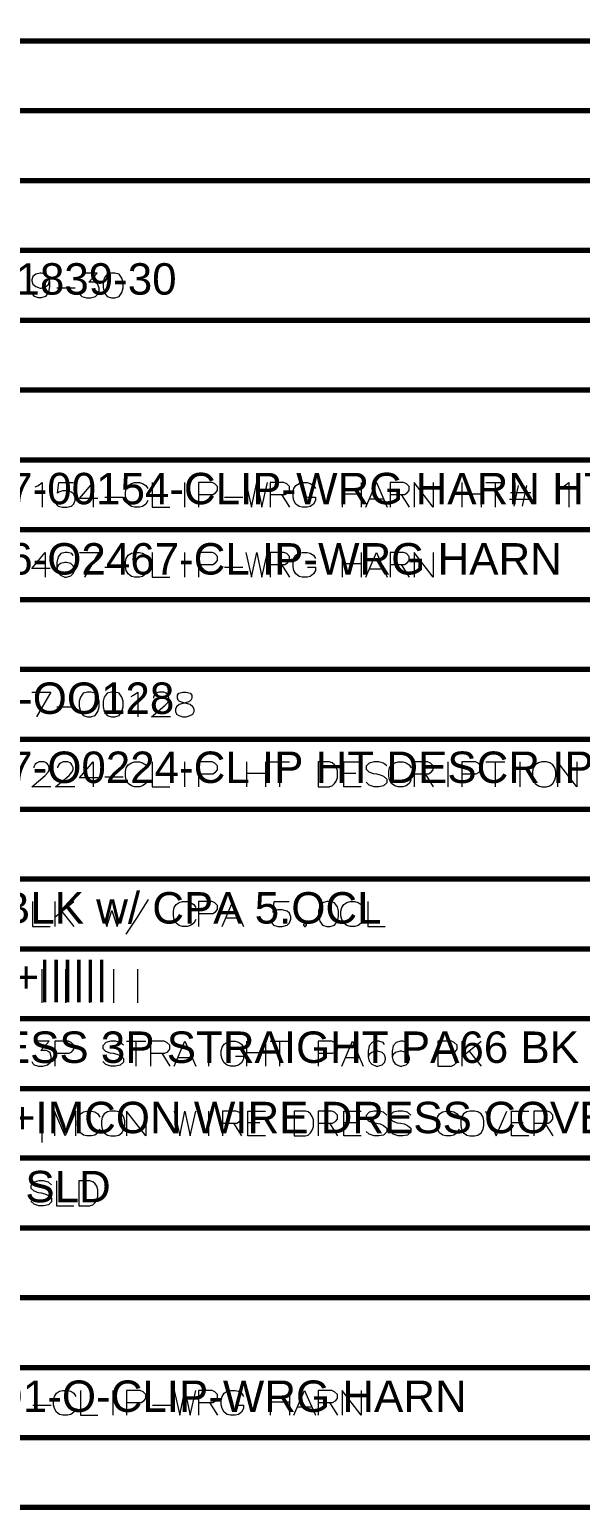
# Model space of a CAD drawing. Header units: millimetres. Extents: x 0 to 174, y 0 to 33.
# Drawn here: x 88.9 to 92.06, y 15.93 to 24.4 of the extents above; entities that cross this region are included whole.
import ezdxf

# ---------------------------------------------------------------- set-up
doc = ezdxf.new("R2010")
doc.units = ezdxf.units.MM
doc.layers.add('BOM_OCR_TEXT', color=7, linetype='Continuous')
doc.layers.add('BOM_ORIGINAL_OUTLINES', color=7, linetype='Continuous')
doc.layers.add('PDF_Geomertry', color=7, linetype='Continuous', true_color=0x405f80)
doc.styles.get("Standard").update_dxf_attribs({"font": 'arial.ttf'})

msp = doc.modelspace()

# ---------------------------------------------------------------- linework, layer by layer
at = {"layer": 'BOM_ORIGINAL_OUTLINES', "color": 18, "lineweight": 13, "true_color": 0x260000}
for points in [[(89.0185, 22.9564), (89.0117, 22.9815), (88.9957, 22.9951), (88.9706, 23.0021), (88.9636, 23.0021), (88.9385, 22.9951), (88.9225, 22.9815), (88.9157, 22.9632), (88.9157, 22.9564), (88.9225, 22.9381), (88.9385, 22.9243), (88.9636, 22.9151), (88.9706, 22.9151), (88.9957, 22.9221), (89.0117, 22.9357), (89.0185, 22.9564), (89.0185, 22.9243), (89.0117, 22.8924), (88.9957, 22.8672), (88.9706, 22.8603), (88.9544, 22.8603), (88.9317, 22.8672), (88.9225, 22.8808)], [(89.19, 22.8854), (89.1968, 22.874), (89.2036, 22.8672), (89.2287, 22.8603), (89.254, 22.8603), (89.2814, 22.8672), (89.2951, 22.8808), (89.3019, 22.9014), (89.3019, 22.9151), (89.2951, 22.9357), (89.2882, 22.9426), (89.2746, 22.9494), (89.2425, 22.9494), (89.2906, 23.0021), (89.206, 23.0021)], [(89.0597, 22.9175), (89.1649, 22.9175)], [(88.9362, 21.7763), (88.95, 21.7831), (88.9751, 21.8014), (88.9751, 21.6596)], [(89.0528, 21.6847), (89.0597, 21.6733), (89.0665, 21.6664), (89.0917, 21.6596), (89.1168, 21.6596), (89.1442, 21.6664), (89.1579, 21.6801), (89.1649, 21.7007), (89.1649, 21.7144), (89.1579, 21.735), (89.1442, 21.7465), (89.1168, 21.7533), (89.0917, 21.7533), (89.0711, 21.7465), (89.0642, 21.7396), (89.0711, 21.8014), (89.1557, 21.8014)], [(89.2951, 21.7099), (89.19, 21.7099), (89.2676, 21.8014), (89.2676, 21.7328), (89.2676, 21.6596)], [(89.5808, 21.6985), (89.5694, 21.6779), (89.5511, 21.6642), (89.5329, 21.6596), (89.5054, 21.6596), (89.4871, 21.6642), (89.4689, 21.6779), (89.4574, 21.6985), (89.4528, 21.719), (89.4528, 21.7465), (89.4574, 21.7671), (89.4689, 21.7853), (89.4871, 21.7968), (89.5054, 21.8014), (89.5329, 21.8014), (89.5511, 21.7968), (89.5694, 21.7853), (89.5808, 21.7671)], [(89.606, 21.8014), (89.606, 21.6596), (89.7065, 21.6596)], [(89.7935, 21.6596), (89.7935, 21.8014)], [(89.8712, 21.7328), (89.9535, 21.7328), (89.9694, 21.7419), (89.981, 21.7556), (89.981, 21.7785), (89.9649, 21.7944), (89.9489, 21.8014), (89.8712, 21.8014), (89.8712, 21.6596)], [(90.1432, 21.8014), (90.1753, 21.6596), (90.205, 21.8014), (90.2347, 21.6596), (90.2667, 21.8014)], [(90.2826, 21.7328), (90.365, 21.7328), (90.381, 21.7419), (90.3924, 21.7556), (90.3924, 21.7785), (90.3764, 21.7944), (90.3604, 21.8014), (90.2826, 21.8014), (90.2826, 21.6596)], [(90.4953, 21.7168), (90.541, 21.7168), (90.541, 21.6985), (90.5296, 21.6779), (90.5112, 21.6642), (90.4929, 21.6596), (90.4656, 21.6596), (90.4472, 21.6642), (90.429, 21.6779), (90.4175, 21.6985), (90.4129, 21.719), (90.4129, 21.7465), (90.4175, 21.7671), (90.429, 21.7853), (90.4472, 21.7968), (90.4656, 21.8014), (90.4929, 21.8014), (90.5112, 21.7968), (90.5296, 21.7853), (90.541, 21.7671)], [(90.6942, 21.8014), (90.6942, 21.6596)], [(90.8039, 21.8014), (90.8039, 21.6596)], [(90.829, 21.6596), (90.8907, 21.8014), (90.9525, 21.6596)], [(90.9685, 21.7328), (91.0508, 21.7328), (91.0668, 21.7419), (91.0782, 21.7556), (91.0782, 21.7785), (91.0622, 21.7944), (91.0462, 21.8014), (90.9685, 21.8014), (90.9685, 21.6596)], [(91.2154, 21.8014), (91.2154, 21.6596), (91.1057, 21.8014), (91.1057, 21.6596)], [(91.38, 21.8014), (91.38, 21.6596)], [(91.4897, 21.8014), (91.4897, 21.6596)], [(91.5171, 21.8014), (91.6268, 21.8014)], [(91.5719, 21.6596), (91.5719, 21.8014)], [(91.7022, 21.7853), (91.6771, 21.6664)], [(91.7503, 21.7853), (91.7251, 21.6664)], [(91.9537, 21.7763), (91.9675, 21.7831), (91.9926, 21.8014), (91.9926, 21.6596)], [(89.334, 21.7168), (89.4392, 21.7168)], [(90.0197, 21.7168), (90.125, 21.7168)], [(90.3467, 21.7328), (90.3924, 21.6596)], [(90.8039, 21.735), (90.6942, 21.735)], [(90.8496, 21.7076), (90.9319, 21.7076)], [(91.0325, 21.7328), (91.0782, 21.6596)], [(91.4897, 21.735), (91.38, 21.735)], [(91.6519, 21.7053), (91.7662, 21.7053)], [(91.6589, 21.7442), (91.7754, 21.7442)], [(89.0208, 21.3097), (88.9157, 21.3097), (88.9933, 21.4011), (88.9933, 21.3325), (88.9933, 21.2593)], [(89.1533, 21.3828), (89.1465, 21.3943), (89.1214, 21.4011), (89.1076, 21.4011), (89.0825, 21.3943), (89.0665, 21.376), (89.0597, 21.3439), (89.0597, 21.3119), (89.0665, 21.2868), (89.0803, 21.2708), (89.1054, 21.2593), (89.1146, 21.2593), (89.1397, 21.2663), (89.1533, 21.28), (89.1603, 21.2982), (89.1603, 21.3051), (89.1533, 21.3233), (89.1397, 21.3371), (89.1146, 21.3439), (89.1054, 21.3439), (89.0803, 21.3371), (89.0665, 21.3257), (89.0597, 21.3097)], [(89.19, 21.4011), (89.2997, 21.4011), (89.2174, 21.2593)], [(89.5808, 21.2982), (89.5694, 21.2776), (89.5511, 21.2639), (89.5329, 21.2593), (89.5054, 21.2593), (89.4871, 21.2639), (89.4689, 21.2776), (89.4574, 21.2982), (89.4528, 21.3188), (89.4528, 21.3463), (89.4574, 21.3668), (89.4689, 21.3851), (89.4871, 21.3965), (89.5054, 21.4011), (89.5329, 21.4011), (89.5511, 21.3965), (89.5694, 21.3851), (89.5808, 21.3668)], [(89.606, 21.4011), (89.606, 21.2593), (89.7065, 21.2593)], [(89.7935, 21.2593), (89.7935, 21.4011)], [(89.8712, 21.3325), (89.9535, 21.3325), (89.9694, 21.3417), (89.981, 21.3554), (89.981, 21.3782), (89.9649, 21.3943), (89.9489, 21.4011), (89.8712, 21.4011), (89.8712, 21.2593)], [(90.1432, 21.4011), (90.1753, 21.2593), (90.205, 21.4011), (90.2347, 21.2593), (90.2667, 21.4011)], [(90.2826, 21.3325), (90.365, 21.3325), (90.381, 21.3417), (90.3924, 21.3554), (90.3924, 21.3782), (90.3764, 21.3943), (90.3604, 21.4011), (90.2826, 21.4011), (90.2826, 21.2593)], [(90.4953, 21.3165), (90.541, 21.3165), (90.541, 21.2982), (90.5296, 21.2776), (90.5112, 21.2639), (90.4929, 21.2593), (90.4656, 21.2593), (90.4472, 21.2639), (90.429, 21.2776), (90.4175, 21.2982), (90.4129, 21.3188), (90.4129, 21.3463), (90.4175, 21.3668), (90.429, 21.3851), (90.4472, 21.3965), (90.4656, 21.4011), (90.4929, 21.4011), (90.5112, 21.3965), (90.5296, 21.3851), (90.541, 21.3668)], [(90.6942, 21.4011), (90.6942, 21.2593)], [(90.8039, 21.4011), (90.8039, 21.2593)], [(90.829, 21.2593), (90.8907, 21.4011), (90.9525, 21.2593)], [(90.9685, 21.3325), (91.0508, 21.3325), (91.0668, 21.3417), (91.0782, 21.3554), (91.0782, 21.3782), (91.0622, 21.3943), (91.0462, 21.4011), (90.9685, 21.4011), (90.9685, 21.2593)], [(91.2154, 21.4011), (91.2154, 21.2593), (91.1057, 21.4011), (91.1057, 21.2593)], [(89.334, 21.3165), (89.4392, 21.3165)], [(90.0197, 21.3165), (90.125, 21.3165)], [(90.3467, 21.3325), (90.3924, 21.2593)], [(90.8039, 21.3349), (90.6942, 21.3349)], [(90.8496, 21.3074), (90.9319, 21.3074)], [(91.0325, 21.3325), (91.0782, 21.2593)], [(88.9157, 20.6007), (89.0254, 20.6007), (88.9431, 20.4589)], [(89.4849, 20.5754), (89.4986, 20.5824), (89.5237, 20.6007), (89.5237, 20.4589)], [(89.7111, 20.4589), (89.6014, 20.4589), (89.6792, 20.5229), (89.6951, 20.5413), (89.7021, 20.5549), (89.7021, 20.5686), (89.6951, 20.5846), (89.6883, 20.5938), (89.6724, 20.6007), (89.6449, 20.6007), (89.6289, 20.5938), (89.6219, 20.5869), (89.6129, 20.5732), (89.6129, 20.5664)], [(89.0597, 20.5161), (89.1649, 20.5161)], [(89.0254, 20.0586), (88.9157, 20.0586), (88.9933, 20.1226), (89.0093, 20.141), (89.0162, 20.1547), (89.0162, 20.1683), (89.0093, 20.1844), (89.0025, 20.1936), (88.9865, 20.2004), (88.959, 20.2004), (88.9431, 20.1936), (88.9362, 20.1867), (88.9271, 20.1729), (88.9271, 20.1661)], [(89.1625, 20.0586), (89.0528, 20.0586), (89.1306, 20.1226), (89.1465, 20.141), (89.1533, 20.1547), (89.1533, 20.1683), (89.1465, 20.1844), (89.1397, 20.1936), (89.1236, 20.2004), (89.0962, 20.2004), (89.0803, 20.1936), (89.0733, 20.1867), (89.0642, 20.1729), (89.0642, 20.1661)], [(89.2951, 20.109), (89.19, 20.109), (89.2676, 20.2004), (89.2676, 20.1318), (89.2676, 20.0586)], [(89.5808, 20.0975), (89.5694, 20.0769), (89.5511, 20.0632), (89.5329, 20.0586), (89.5054, 20.0586), (89.4871, 20.0632), (89.4689, 20.0769), (89.4574, 20.0975), (89.4528, 20.1181), (89.4528, 20.1456), (89.4574, 20.1661), (89.4689, 20.1844), (89.4871, 20.1958), (89.5054, 20.2004), (89.5329, 20.2004), (89.5511, 20.1958), (89.5694, 20.1844), (89.5808, 20.1661)], [(89.606, 20.2004), (89.606, 20.0586), (89.7065, 20.0586)], [(89.7935, 20.0586), (89.7935, 20.2004)], [(89.8712, 20.1318), (89.9535, 20.1318), (89.9694, 20.141), (89.981, 20.1547), (89.981, 20.1775), (89.9649, 20.1936), (89.9489, 20.2004), (89.8712, 20.2004), (89.8712, 20.0586)], [(90.1456, 20.2004), (90.1456, 20.0586)], [(90.2553, 20.2004), (90.2553, 20.0586)], [(90.2826, 20.2004), (90.3924, 20.2004)], [(90.3375, 20.0586), (90.3375, 20.2004)], [(90.6187, 20.0586), (90.6369, 20.0632), (90.6507, 20.0769), (90.6599, 20.0907), (90.6667, 20.1113), (90.6667, 20.1501), (90.6599, 20.1707), (90.6507, 20.1844), (90.6369, 20.1958), (90.621, 20.2004), (90.5569, 20.2004), (90.5569, 20.0586), (90.621, 20.0586)], [(90.8039, 20.0586), (90.7033, 20.0586), (90.7033, 20.2004), (90.8039, 20.2004)], [(90.9501, 20.1775), (90.9319, 20.1936), (90.9044, 20.2004), (90.8771, 20.2004), (90.8496, 20.1936), (90.8312, 20.1753), (90.8312, 20.1593), (90.8474, 20.1432), (90.8725, 20.1342), (90.8907, 20.1318), (90.9114, 20.1272), (90.9319, 20.1181), (90.9501, 20.1021), (90.9501, 20.0815), (90.9319, 20.0632), (90.9044, 20.0586), (90.8771, 20.0586), (90.8496, 20.0678), (90.8312, 20.0838)], [(91.0896, 20.0975), (91.0782, 20.0769), (91.0599, 20.0632), (91.0417, 20.0586), (91.0142, 20.0586), (90.996, 20.0632), (90.9776, 20.0769), (90.9662, 20.0975), (90.9617, 20.1181), (90.9617, 20.1456), (90.9662, 20.1661), (90.9776, 20.1844), (90.996, 20.1958), (91.0142, 20.2004), (91.0417, 20.2004), (91.0599, 20.1958), (91.0782, 20.1844), (91.0896, 20.1661)], [(91.1057, 20.1318), (91.1879, 20.1318), (91.2039, 20.141), (91.2154, 20.1547), (91.2154, 20.1775), (91.1993, 20.1936), (91.1833, 20.2004), (91.1057, 20.2004), (91.1057, 20.0586)], [(91.3022, 20.0586), (91.3022, 20.2004)], [(91.38, 20.1318), (91.4622, 20.1318), (91.4782, 20.141), (91.4897, 20.1547), (91.4897, 20.1775), (91.4737, 20.1936), (91.4576, 20.2004), (91.38, 20.2004), (91.38, 20.0586)], [(91.5171, 20.2004), (91.6268, 20.2004)], [(91.5719, 20.0586), (91.5719, 20.2004)], [(91.7137, 20.0586), (91.7137, 20.2004)], [(92.0383, 20.2004), (92.0383, 20.0586), (91.9286, 20.2004), (91.9286, 20.0586)], [(89.334, 20.1158), (89.4392, 20.1158)], [(90.2553, 20.1342), (90.1456, 20.1342)], [(90.7719, 20.1342), (90.7033, 20.1342)], [(91.1696, 20.1318), (91.2154, 20.0586)], [(88.9201, 19.3999), (88.9201, 19.2582), (89.0208, 19.2582)], [(89.0482, 19.3999), (89.0482, 19.2582)], [(89.0482, 19.3108), (89.1579, 19.3999)], [(89.4574, 19.2125), (89.5214, 19.3108), (89.5854, 19.4114)], [(89.8551, 19.2971), (89.8438, 19.2765), (89.8254, 19.2628), (89.8072, 19.2582), (89.7797, 19.2582), (89.7614, 19.2628), (89.7432, 19.2765), (89.7318, 19.2971), (89.7272, 19.3176), (89.7272, 19.345), (89.7318, 19.3657), (89.7432, 19.3839), (89.7614, 19.3954), (89.7797, 19.3999), (89.8072, 19.3999), (89.8254, 19.3954), (89.8438, 19.3839), (89.8551, 19.3657)], [(89.8712, 19.3314), (89.9535, 19.3314), (89.9694, 19.3406), (89.981, 19.3542), (89.981, 19.3771), (89.9649, 19.3931), (89.9489, 19.3999), (89.8712, 19.3999), (89.8712, 19.2582)], [(90.0061, 19.2582), (90.0678, 19.3999), (90.1294, 19.2582)], [(90.2872, 19.2833), (90.2942, 19.2719), (90.301, 19.265), (90.3261, 19.2582), (90.3513, 19.2582), (90.3788, 19.265), (90.3924, 19.2788), (90.3993, 19.2993), (90.3993, 19.3131), (90.3924, 19.3336), (90.3788, 19.345), (90.3513, 19.3519), (90.3261, 19.3519), (90.3056, 19.345), (90.2986, 19.3382), (90.3056, 19.3999), (90.3901, 19.3999)], [(90.8153, 19.2971), (90.8039, 19.2765), (90.7856, 19.2628), (90.7674, 19.2582), (90.7399, 19.2582), (90.7215, 19.2628), (90.7033, 19.2765), (90.6918, 19.2971), (90.6874, 19.3176), (90.6874, 19.345), (90.6918, 19.3657), (90.7033, 19.3839), (90.7215, 19.3954), (90.7399, 19.3999), (90.7674, 19.3999), (90.7856, 19.3954), (90.8039, 19.3839), (90.8153, 19.3657)], [(90.8404, 19.3999), (90.8404, 19.2582), (90.941, 19.2582)], [(89.0893, 19.3428), (89.1579, 19.2582)], [(89.3133, 19.3496), (89.3454, 19.2582), (89.3751, 19.3496), (89.4049, 19.2582), (89.4368, 19.3496)], [(90.0267, 19.3063), (90.1089, 19.3063)], [(88.9751, 18.8192), (88.9751, 18.9151), (88.9751, 19.0135)], [(89.1122, 18.8192), (89.1122, 18.9151), (89.1122, 19.0135)], [(89.2494, 18.8192), (89.2494, 18.9151), (89.2494, 19.0135)], [(89.3865, 18.8192), (89.3865, 18.9151), (89.3865, 19.0135)], [(89.5237, 18.8192), (89.5237, 18.9151), (89.5237, 19.0135)], [(88.9157, 18.4829), (88.9225, 18.4714), (88.9293, 18.4646), (88.9544, 18.4578), (88.9796, 18.4578), (89.0071, 18.4646), (89.0208, 18.4783), (89.0276, 18.4989), (89.0276, 18.5126), (89.0208, 18.5332), (89.0139, 18.54), (89.0003, 18.5469), (88.9682, 18.5469), (89.0162, 18.5994), (88.9317, 18.5994)], [(89.0482, 18.5308), (89.1306, 18.5308), (89.1465, 18.54), (89.1579, 18.5538), (89.1579, 18.5765), (89.1419, 18.5926), (89.126, 18.5994), (89.0482, 18.5994), (89.0482, 18.4578)], [(89.4414, 18.5765), (89.4232, 18.5926), (89.3957, 18.5994), (89.3683, 18.5994), (89.3408, 18.5926), (89.3225, 18.5743), (89.3225, 18.5583), (89.3386, 18.5424), (89.3637, 18.5332), (89.3819, 18.5308), (89.4025, 18.5263), (89.4232, 18.5172), (89.4414, 18.5011), (89.4414, 18.4806), (89.4232, 18.4624), (89.3957, 18.4578), (89.3683, 18.4578), (89.3408, 18.4668), (89.3225, 18.4829)], [(89.4597, 18.5994), (89.5694, 18.5994)], [(89.5146, 18.4578), (89.5146, 18.5994)], [(89.5968, 18.5308), (89.6792, 18.5308), (89.6951, 18.54), (89.7065, 18.5538), (89.7065, 18.5765), (89.6906, 18.5926), (89.6746, 18.5994), (89.5968, 18.5994), (89.5968, 18.4578)], [(89.7318, 18.4578), (89.7935, 18.5994), (89.8551, 18.4578)], [(89.9306, 18.4578), (89.9306, 18.5994)], [(90.0837, 18.5149), (90.1294, 18.5149), (90.1294, 18.4965), (90.1181, 18.476), (90.0999, 18.4624), (90.0815, 18.4578), (90.054, 18.4578), (90.0358, 18.4624), (90.0175, 18.476), (90.0061, 18.4965), (90.0015, 18.5172), (90.0015, 18.5446), (90.0061, 18.5651), (90.0175, 18.5835), (90.0358, 18.5949), (90.054, 18.5994), (90.0815, 18.5994), (90.0999, 18.5949), (90.1181, 18.5835), (90.1294, 18.5651)], [(90.1456, 18.5994), (90.1456, 18.4578)], [(90.2553, 18.5994), (90.2553, 18.4578)], [(90.2826, 18.5994), (90.3924, 18.5994)], [(90.3375, 18.4578), (90.3375, 18.5994)], [(90.5569, 18.5308), (90.6393, 18.5308), (90.6553, 18.54), (90.6667, 18.5538), (90.6667, 18.5765), (90.6507, 18.5926), (90.6347, 18.5994), (90.5569, 18.5994), (90.5569, 18.4578)], [(90.6918, 18.4578), (90.7536, 18.5994), (90.8153, 18.4578)], [(90.9365, 18.5811), (90.9296, 18.5926), (90.9044, 18.5994), (90.8907, 18.5994), (90.8656, 18.5926), (90.8496, 18.5743), (90.8428, 18.5424), (90.8428, 18.5103), (90.8496, 18.4851), (90.8633, 18.4692), (90.8885, 18.4578), (90.8976, 18.4578), (90.9228, 18.4646), (90.9365, 18.4783), (90.9433, 18.4965), (90.9433, 18.5035), (90.9365, 18.5217), (90.9228, 18.5354), (90.8976, 18.5424), (90.8885, 18.5424), (90.8633, 18.5354), (90.8496, 18.524), (90.8428, 18.5081)], [(91.0736, 18.5811), (91.0668, 18.5926), (91.0417, 18.5994), (91.0279, 18.5994), (91.0028, 18.5926), (90.9868, 18.5743), (90.9799, 18.5424), (90.9799, 18.5103), (90.9868, 18.4851), (91.0004, 18.4692), (91.0256, 18.4578), (91.0347, 18.4578), (91.0599, 18.4646), (91.0736, 18.4783), (91.0804, 18.4965), (91.0804, 18.5035), (91.0736, 18.5217), (91.0599, 18.5354), (91.0347, 18.5424), (91.0256, 18.5424), (91.0004, 18.5354), (90.9868, 18.524), (90.9799, 18.5081)], [(91.38, 18.5994), (91.38, 18.4578)], [(91.38, 18.5103), (91.4897, 18.5994)], [(89.6608, 18.5308), (89.7065, 18.4578)], [(89.7524, 18.5057), (89.8346, 18.5057)], [(90.2553, 18.5332), (90.1456, 18.5332)], [(90.7125, 18.5057), (90.7947, 18.5057)], [(91.2428, 18.5308), (91.3251, 18.5308)], [(91.4211, 18.5424), (91.4897, 18.4578)], [(88.9751, 18.0186), (88.9751, 18.1146), (88.9751, 18.2129)], [(89.1694, 18.0575), (89.1694, 18.1992), (89.1076, 18.0575), (89.046, 18.1992), (89.046, 18.0575)], [(89.3065, 18.0964), (89.2951, 18.0758), (89.2768, 18.0621), (89.2585, 18.0575), (89.2311, 18.0575), (89.2128, 18.0621), (89.1946, 18.0758), (89.1831, 18.0964), (89.1785, 18.1169), (89.1785, 18.1443), (89.1831, 18.165), (89.1946, 18.1832), (89.2128, 18.1947), (89.2311, 18.1992), (89.2585, 18.1992), (89.2768, 18.1947), (89.2951, 18.1832), (89.3065, 18.165)], [(89.5694, 18.1992), (89.5694, 18.0575), (89.4597, 18.1992), (89.4597, 18.0575)], [(89.7318, 18.1992), (89.7637, 18.0575), (89.7935, 18.1992), (89.8232, 18.0575), (89.8551, 18.1992)], [(89.9306, 18.0575), (89.9306, 18.1992)], [(90.0083, 18.1307), (90.0907, 18.1307), (90.1067, 18.1399), (90.1181, 18.1535), (90.1181, 18.1764), (90.1021, 18.1924), (90.0861, 18.1992), (90.0083, 18.1992), (90.0083, 18.0575)], [(90.0724, 18.1307), (90.1181, 18.0575)], [(90.2553, 18.0575), (90.1547, 18.0575), (90.1547, 18.1992), (90.2553, 18.1992)], [(90.2232, 18.1329), (90.1547, 18.1329)], [(90.4815, 18.0575), (90.4999, 18.0621), (90.5136, 18.0758), (90.5226, 18.0894), (90.5296, 18.1101), (90.5296, 18.1489), (90.5226, 18.1694), (90.5136, 18.1832), (90.4999, 18.1947), (90.4839, 18.1992), (90.4199, 18.1992), (90.4199, 18.0575), (90.4839, 18.0575)], [(90.5569, 18.1307), (90.6393, 18.1307), (90.6553, 18.1399), (90.6667, 18.1535), (90.6667, 18.1764), (90.6507, 18.1924), (90.6347, 18.1992), (90.5569, 18.1992), (90.5569, 18.0575)], [(90.621, 18.1307), (90.6667, 18.0575)], [(90.8039, 18.0575), (90.7033, 18.0575), (90.7033, 18.1992), (90.8039, 18.1992)], [(90.7719, 18.1329), (90.7033, 18.1329)], [(90.9501, 18.1764), (90.9319, 18.1924), (90.9044, 18.1992), (90.8771, 18.1992), (90.8496, 18.1924), (90.8312, 18.174), (90.8312, 18.1581), (90.8474, 18.1421), (90.8725, 18.1329), (90.8907, 18.1307), (90.9114, 18.1261), (90.9319, 18.1169), (90.9501, 18.101), (90.9501, 18.0804), (90.9319, 18.0621), (90.9044, 18.0575), (90.8771, 18.0575), (90.8496, 18.0667), (90.8312, 18.0826)], [(91.0874, 18.1764), (91.069, 18.1924), (91.0417, 18.1992), (91.0142, 18.1992), (90.9868, 18.1924), (90.9685, 18.174), (90.9685, 18.1581), (90.9844, 18.1421), (91.0096, 18.1329), (91.0279, 18.1307), (91.0485, 18.1261), (91.069, 18.1169), (91.0874, 18.101), (91.0874, 18.0804), (91.069, 18.0621), (91.0417, 18.0575), (91.0142, 18.0575), (90.9868, 18.0667), (90.9685, 18.0826)], [(91.364, 18.0964), (91.3525, 18.0758), (91.3343, 18.0621), (91.316, 18.0575), (91.2885, 18.0575), (91.2703, 18.0621), (91.2519, 18.0758), (91.2406, 18.0964), (91.236, 18.1169), (91.236, 18.1443), (91.2406, 18.165), (91.2519, 18.1832), (91.2703, 18.1947), (91.2885, 18.1992), (91.316, 18.1992), (91.3343, 18.1947), (91.3525, 18.1832), (91.364, 18.165)], [(91.5149, 18.1992), (91.5765, 18.0575), (91.6383, 18.1992)], [(91.764, 18.0575), (91.6635, 18.0575), (91.6635, 18.1992), (91.764, 18.1992)], [(91.7319, 18.1329), (91.6635, 18.1329)], [(91.7914, 18.1307), (91.8737, 18.1307), (91.8897, 18.1399), (91.9011, 18.1535), (91.9011, 18.1764), (91.8851, 18.1924), (91.8692, 18.1992), (91.7914, 18.1992), (91.7914, 18.0575)], [(91.8554, 18.1307), (91.9011, 18.0575)], [(89.03, 17.7761), (89.0117, 17.7921), (88.9842, 17.799), (88.9568, 17.799), (88.9293, 17.7921), (88.9111, 17.7739), (88.9111, 17.7578), (88.9271, 17.7418), (88.9522, 17.7326), (88.9706, 17.7304), (88.9911, 17.7258), (89.0117, 17.7167), (89.03, 17.7007), (89.03, 17.6801), (89.0117, 17.6618), (88.9842, 17.6572), (88.9568, 17.6572), (88.9293, 17.6664), (88.9111, 17.6824)], [(89.0574, 17.799), (89.0574, 17.6572), (89.1579, 17.6572)], [(89.2471, 17.6572), (89.2654, 17.6618), (89.2792, 17.6756), (89.2882, 17.6893), (89.2951, 17.7099), (89.2951, 17.7488), (89.2882, 17.7693), (89.2792, 17.7831), (89.2654, 17.7944), (89.2494, 17.799), (89.1854, 17.799), (89.1854, 17.6572), (89.2494, 17.6572)], [(89.1694, 16.4954), (89.1579, 16.4749), (89.1397, 16.4611), (89.1214, 16.4565), (89.0939, 16.4565), (89.0757, 16.4611), (89.0574, 16.4749), (89.046, 16.4954), (89.0414, 16.516), (89.0414, 16.5435), (89.046, 16.564), (89.0574, 16.5822), (89.0757, 16.5938), (89.0939, 16.5983), (89.1214, 16.5983), (89.1397, 16.5938), (89.1579, 16.5822), (89.1694, 16.564)], [(89.1946, 16.5983), (89.1946, 16.4565), (89.2951, 16.4565)], [(89.3819, 16.4565), (89.3819, 16.5983)], [(89.4597, 16.5297), (89.5419, 16.5297), (89.5581, 16.5389), (89.5694, 16.5525), (89.5694, 16.5754), (89.5535, 16.5914), (89.5375, 16.5983), (89.4597, 16.5983), (89.4597, 16.4565)], [(89.7318, 16.5983), (89.7637, 16.4565), (89.7935, 16.5983), (89.8232, 16.4565), (89.8551, 16.5983)], [(89.8712, 16.5297), (89.9535, 16.5297), (89.9694, 16.5389), (89.981, 16.5525), (89.981, 16.5754), (89.9649, 16.5914), (89.9489, 16.5983), (89.8712, 16.5983), (89.8712, 16.4565)], [(89.9351, 16.5297), (89.981, 16.4565)], [(90.0837, 16.5138), (90.1294, 16.5138), (90.1294, 16.4954), (90.1181, 16.4749), (90.0999, 16.4611), (90.0815, 16.4565), (90.054, 16.4565), (90.0358, 16.4611), (90.0175, 16.4749), (90.0061, 16.4954), (90.0015, 16.516), (90.0015, 16.5435), (90.0061, 16.564), (90.0175, 16.5822), (90.0358, 16.5938), (90.054, 16.5983), (90.0815, 16.5983), (90.0999, 16.5938), (90.1181, 16.5822), (90.1294, 16.564)], [(90.2826, 16.5983), (90.2826, 16.4565)], [(90.3924, 16.5319), (90.2826, 16.5319)], [(90.3924, 16.5983), (90.3924, 16.4565)], [(90.4175, 16.4565), (90.4793, 16.5983), (90.541, 16.4565)], [(90.5569, 16.5297), (90.6393, 16.5297), (90.6553, 16.5389), (90.6667, 16.5525), (90.6667, 16.5754), (90.6507, 16.5914), (90.6347, 16.5983), (90.5569, 16.5983), (90.5569, 16.4565)], [(90.621, 16.5297), (90.6667, 16.4565)], [(90.8039, 16.5983), (90.8039, 16.4565), (90.6942, 16.5983), (90.6942, 16.4565)], [(88.9225, 16.5138), (89.0276, 16.5138)], [(89.6083, 16.5138), (89.7135, 16.5138)], [(90.4381, 16.5046), (90.5204, 16.5046)]]:
    msp.add_lwpolyline(points, dxfattribs=at)
for points in [[(89.3728, 23.0021), (89.3476, 22.9951), (89.3317, 22.9724), (89.3249, 22.9494), (89.3249, 22.9197), (89.3317, 22.89), (89.3476, 22.8672), (89.3728, 22.8603), (89.3911, 22.8603), (89.4162, 22.8672), (89.4322, 22.89), (89.4392, 22.9175), (89.4392, 22.9494), (89.4322, 22.9724), (89.4162, 22.9951), (89.3911, 23.0021), (89.3728, 23.0021)], [(89.2357, 20.6007), (89.2106, 20.5938), (89.1946, 20.571), (89.1876, 20.5481), (89.1876, 20.5183), (89.1946, 20.4886), (89.2106, 20.4657), (89.2357, 20.4589), (89.254, 20.4589), (89.2792, 20.4657), (89.2951, 20.4886), (89.3019, 20.5161), (89.3019, 20.5481), (89.2951, 20.571), (89.2792, 20.5938), (89.254, 20.6007), (89.2357, 20.6007)], [(89.3728, 20.6007), (89.3476, 20.5938), (89.3317, 20.571), (89.3249, 20.5481), (89.3249, 20.5183), (89.3317, 20.4886), (89.3476, 20.4657), (89.3728, 20.4589), (89.3911, 20.4589), (89.4162, 20.4657), (89.4322, 20.4886), (89.4392, 20.5161), (89.4392, 20.5481), (89.4322, 20.571), (89.4162, 20.5938), (89.3911, 20.6007), (89.3728, 20.6007)], [(89.8232, 20.5297), (89.7729, 20.5435), (89.7614, 20.5481), (89.7546, 20.5549), (89.75, 20.5664), (89.75, 20.5824), (89.7592, 20.5938), (89.7821, 20.6007), (89.8003, 20.6007), (89.8232, 20.5938), (89.8324, 20.5824), (89.8324, 20.5664), (89.8278, 20.5549), (89.8208, 20.5481), (89.8094, 20.5435), (89.7614, 20.5297), (89.7454, 20.5161), (89.7386, 20.5024), (89.7386, 20.4886), (89.7454, 20.4749), (89.7592, 20.4657), (89.7821, 20.4589), (89.8003, 20.4589), (89.8232, 20.4657), (89.8392, 20.4749), (89.8461, 20.4886), (89.8461, 20.5024), (89.8392, 20.5161)], [(91.8372, 20.2004), (91.8189, 20.1958), (91.8006, 20.1844), (91.7892, 20.1661), (91.7846, 20.1456), (91.7846, 20.1181), (91.7892, 20.0975), (91.8006, 20.0769), (91.8189, 20.0632), (91.8372, 20.0586), (91.8646, 20.0586), (91.8829, 20.0632), (91.9011, 20.0769), (91.9126, 20.0975), (91.9172, 20.1181), (91.9172, 20.1456), (91.9126, 20.1661), (91.9011, 20.1844), (91.8829, 20.1958), (91.8646, 20.2004), (91.8372, 20.2004)], [(90.6072, 19.3999), (90.5821, 19.3931), (90.5661, 19.3703), (90.5593, 19.3474), (90.5593, 19.3176), (90.5661, 19.2879), (90.5821, 19.265), (90.6072, 19.2582), (90.6256, 19.2582), (90.6507, 19.265), (90.6667, 19.2879), (90.6736, 19.3153), (90.6736, 19.3474), (90.6667, 19.3703), (90.6507, 19.3931), (90.6256, 19.3999), (90.6072, 19.3999)], [(90.4907, 19.265), (90.4907, 19.2696), (90.4839, 19.2765), (90.4793, 19.2765), (90.4724, 19.2696), (90.4724, 19.265), (90.4793, 19.2582), (90.4839, 19.2582)], [(91.3206, 18.4578), (91.3365, 18.4646), (91.3525, 18.4806), (91.3525, 18.5035), (91.3411, 18.5217), (91.3251, 18.5308), (91.3411, 18.54), (91.3525, 18.5538), (91.3525, 18.5765), (91.3365, 18.5926), (91.3206, 18.5994), (91.2428, 18.5994), (91.2428, 18.4578)], [(89.3683, 18.1992), (89.35, 18.1947), (89.3317, 18.1832), (89.3203, 18.165), (89.3157, 18.1443), (89.3157, 18.1169), (89.3203, 18.0964), (89.3317, 18.0758), (89.35, 18.0621), (89.3683, 18.0575), (89.3957, 18.0575), (89.414, 18.0621), (89.4322, 18.0758), (89.4437, 18.0964), (89.4483, 18.1169), (89.4483, 18.1443), (89.4437, 18.165), (89.4322, 18.1832), (89.414, 18.1947), (89.3957, 18.1992), (89.3683, 18.1992)], [(91.4257, 18.1992), (91.4074, 18.1947), (91.3892, 18.1832), (91.3776, 18.165), (91.3731, 18.1443), (91.3731, 18.1169), (91.3776, 18.0964), (91.3892, 18.0758), (91.4074, 18.0621), (91.4257, 18.0575), (91.4531, 18.0575), (91.4714, 18.0621), (91.4897, 18.0758), (91.5011, 18.0964), (91.5057, 18.1169), (91.5057, 18.1443), (91.5011, 18.165), (91.4897, 18.1832), (91.4714, 18.1947), (91.4531, 18.1992), (91.4257, 18.1992)]]:
    msp.add_lwpolyline(points, close=True, dxfattribs=at)
at = {"layer": 'PDF_Geomertry', "color": 165, "lineweight": 70, "true_color": 0x5267a5}
for points in [[(70.2461, 23.1324), (70.2461, 22.7322), (71.3026, 22.7322), (71.3026, 23.1324), (75.611, 23.1324), (75.611, 23.5326), (83.901, 23.5326), (83.901, 23.9329), (85.7837, 23.9329), (85.7837, 24.3332), (98.9892, 24.3332), (98.9892, 24.7333)], [(70.2461, 22.7322), (70.2461, 22.3319), (71.3026, 22.3319), (71.3026, 22.7322), (75.611, 22.7322), (75.611, 23.1324), (83.901, 23.1324), (83.901, 23.5326), (85.7837, 23.5326), (85.7837, 23.9329), (98.9892, 23.9329), (98.9892, 24.3332)], [(70.2461, 22.3319), (70.2461, 21.9317), (71.3026, 21.9317), (71.3026, 22.3319), (75.611, 22.3319), (75.611, 22.7322), (83.901, 22.7322), (83.901, 23.1324), (85.7837, 23.1324), (85.7837, 23.5326), (98.9892, 23.5326), (98.9892, 23.9329)], [(70.2461, 21.9317), (70.2461, 21.5315), (71.3026, 21.5315), (71.3026, 21.9317), (75.611, 21.9317), (75.611, 22.3319), (83.901, 22.3319), (83.901, 22.7322), (85.7837, 22.7322), (85.7837, 23.1324), (98.9892, 23.1324), (98.9892, 23.5326)], [(70.2461, 21.5315), (70.2461, 21.1313), (71.3026, 21.1313), (71.3026, 21.5315), (75.611, 21.5315), (75.611, 21.9317), (83.901, 21.9317), (83.901, 22.3319), (85.7837, 22.3319), (85.7837, 22.7322), (98.9892, 22.7322), (98.9892, 23.1324)], [(70.2461, 21.1313), (70.2461, 20.731), (71.3026, 20.731), (71.3026, 21.1313), (75.611, 21.1313), (75.611, 21.5315), (83.901, 21.5315), (83.901, 21.9317), (85.7837, 21.9317), (85.7837, 22.3319), (98.9892, 22.3319), (98.9892, 22.7322)], [(70.2461, 20.731), (70.2461, 20.3308), (71.3026, 20.3308), (71.3026, 20.731), (75.611, 20.731), (75.611, 21.1313), (83.901, 21.1313), (83.901, 21.5315), (85.7837, 21.5315), (85.7837, 21.9317), (98.9892, 21.9317), (98.9892, 22.3319)], [(70.2461, 20.3308), (70.2461, 19.9306), (71.3026, 19.9306), (71.3026, 20.3308), (75.611, 20.3308), (75.611, 20.731), (83.901, 20.731), (83.901, 21.1313), (85.7837, 21.1313), (85.7837, 21.5315), (98.9892, 21.5315), (98.9892, 21.9317)], [(70.2461, 19.9306), (70.2461, 19.5303), (71.3026, 19.5303), (71.3026, 19.9306), (75.611, 19.9306), (75.611, 20.3308), (83.901, 20.3308), (83.901, 20.731), (85.7837, 20.731), (85.7837, 21.1313), (98.9892, 21.1313), (98.9892, 21.5315)], [(70.2461, 19.5303), (70.2461, 19.1301), (71.3026, 19.1301), (71.3026, 19.5303), (75.611, 19.5303), (75.611, 19.9306), (83.901, 19.9306), (83.901, 20.3308), (85.7837, 20.3308), (85.7837, 20.731), (98.9892, 20.731), (98.9892, 21.1313)], [(70.2461, 19.1301), (70.2461, 18.7299), (71.3026, 18.7299), (71.3026, 19.1301), (75.611, 19.1301), (75.611, 19.5303), (83.901, 19.5303), (83.901, 19.9306), (85.7837, 19.9306), (85.7837, 20.3308), (98.9892, 20.3308), (98.9892, 20.731)], [(70.2461, 18.7299), (70.2461, 18.3296), (71.3026, 18.3296), (71.3026, 18.7299), (75.611, 18.7299), (75.611, 19.1301), (83.901, 19.1301), (83.901, 19.5303), (85.7837, 19.5303), (85.7837, 19.9306), (98.9892, 19.9306), (98.9892, 20.3308)], [(70.2461, 18.3296), (70.2461, 17.9294), (71.3026, 17.9294), (71.3026, 18.3296), (75.611, 18.3296), (75.611, 18.7299), (83.901, 18.7299), (83.901, 19.1301), (85.7837, 19.1301), (85.7837, 19.5303), (98.9892, 19.5303), (98.9892, 19.9306)], [(70.2461, 17.9294), (70.2461, 17.5292), (71.3026, 17.5292), (71.3026, 17.9294), (75.611, 17.9294), (75.611, 18.3296), (83.901, 18.3296), (83.901, 18.7299), (85.7837, 18.7299), (85.7837, 19.1301), (98.9892, 19.1301), (98.9892, 19.5303)], [(70.2461, 17.5292), (70.2461, 17.1289), (71.3026, 17.1289), (71.3026, 17.5292), (75.611, 17.5292), (75.611, 17.9294), (83.901, 17.9294), (83.901, 18.3296), (85.7837, 18.3296), (85.7837, 18.7299), (98.9892, 18.7299), (98.9892, 19.1301)], [(70.2461, 17.1289), (70.2461, 16.7288), (71.3026, 16.7288), (71.3026, 17.1289), (75.611, 17.1289), (75.611, 17.5292), (83.901, 17.5292), (83.901, 17.9294), (85.7837, 17.9294), (85.7837, 18.3296), (98.9892, 18.3296), (98.9892, 18.7299)], [(98.9892, 18.3296), (98.9892, 17.9294), (85.7837, 17.9294), (85.7837, 17.5292), (83.901, 17.5292), (83.901, 17.1289), (75.611, 17.1289), (75.611, 16.7288), (71.3026, 16.7288), (71.3026, 16.3285), (75.611, 16.3285), (75.611, 15.9282), (71.3026, 15.9282)], [(98.9892, 17.9294), (98.9892, 17.5292), (85.7837, 17.5292), (85.7837, 17.1289), (83.901, 17.1289), (83.901, 16.7288), (75.611, 16.7288), (75.611, 16.3285), (83.901, 16.3285), (83.901, 15.9282), (75.611, 15.9282)], [(98.9892, 17.5292), (98.9892, 17.1289), (85.7837, 17.1289), (85.7837, 16.7288), (83.901, 16.7288), (83.901, 16.3285), (85.7837, 16.3285), (85.7837, 15.9282), (83.901, 15.9282)], [(98.9892, 17.1289), (98.9892, 16.7288), (85.7837, 16.7288), (85.7837, 16.3285), (98.9892, 16.3285), (98.9892, 15.9282), (85.7837, 15.9282)], [(70.2461, 16.7288), (70.2461, 16.3285), (71.3026, 16.3285), (75.611, 16.3285), (83.901, 16.3285), (85.7837, 16.3285), (98.9892, 16.3285), (98.9892, 16.7288)]]:
    msp.add_lwpolyline(points, dxfattribs=at)

# ---------------------------------------------------------------- texts
at = {"layer": 'BOM_OCR_TEXT', "char_height": 0.18, "width": 13.068889, "attachment_point": 1}
for s, insert in [('WIPER GROMMET 7O75-1839-30', (85.8475, 23.0583)), ('HELLERMANNTYTON-157-00154-CLIP-WRG HARN HT# 157-00154 HT DeSCript ion 11-0345-001-CSU', (85.8475, 21.8569)), ('HELLERMANNTYTON-156-O2467-CL IP-WRG HARN', (85.8475, 21.4542)), ('HellermannTyton SPN 157-OO128', (85.8475, 20.6556)), ('HELLERMANNTYTON-157-O0224-CL IP HT DESCR IPT ION T5OROSFTOVAL12.5A - BLK', (85.8475, 20.2597)), ('MX15O 1X2 F CS POL E BLK w/ CPA 5.OCL', (85.8475, 19.4542)), ('+ZUH-356+SO_A3257302+||||||', (85.8475, 19.0583)), ('COVER MCON WIRE DRESS 3P STRAIGHT PA66 BK', (85.8475, 18.6556)), ('+SGE 3-CYL+ +55495797+IMCON WIRE DRESS COVER 2P PLUG STRAIGHT I|10. 1: O1I|+HRWZA+|', (85.8475, 18.2528)), ('ASM CONN 12 F OCS 1.5 SLD', (85.8475, 17.8569)), ('AVERY-DENNISON-O84O1-O-CLIP-WRG HARN', (85.8475, 16.6556))]:
    msp.add_mtext(s, dxfattribs=dict(at, insert=insert))

doc.saveas('drawing.dxf')
